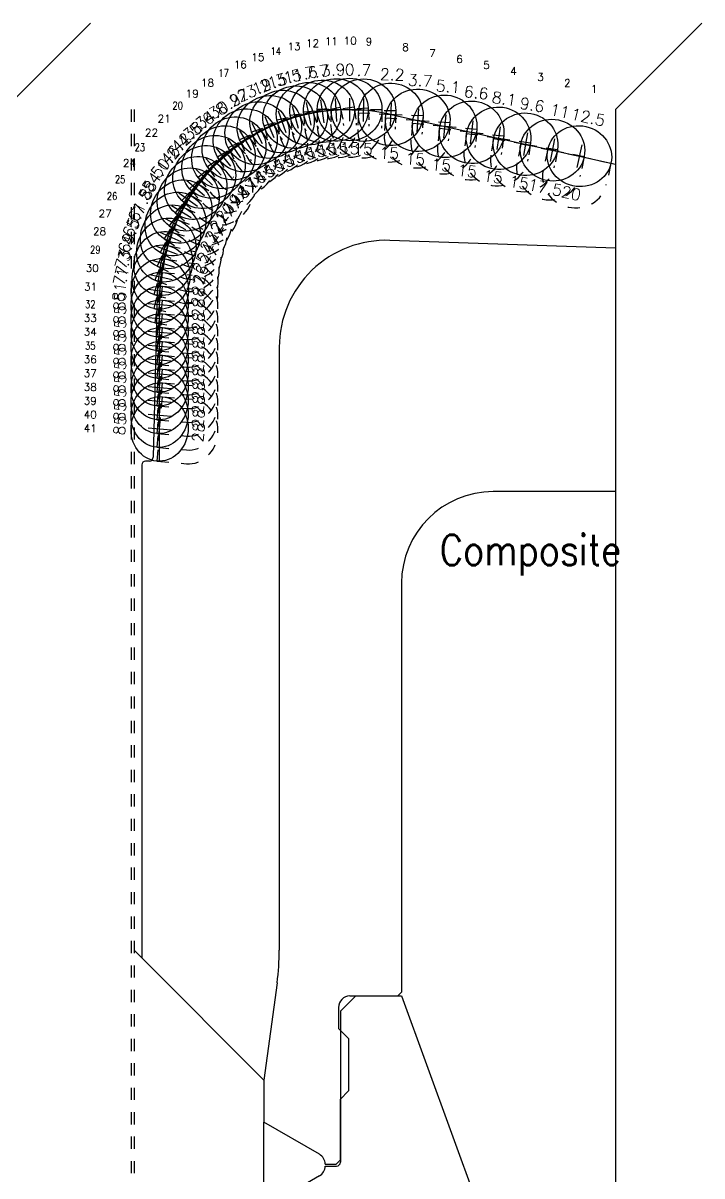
# Model space of a CAD drawing. Extents: x -25.3 to 36.7, y -3.6 to 16.
# Drawn here: x 31.14 to 36.7, y 5.8 to 15.23 of the extents above; entities that cross this region are included whole.
import ezdxf
from ezdxf.enums import TextEntityAlignment as Align

# ---------------------------------------------------------------- set-up
doc = ezdxf.new("R2010")
doc.units = 0
doc.header["$LTSCALE"] = 0.5
doc.header["$MEASUREMENT"] = 0
doc.linetypes.add('CENTER2', pattern=[1.125, 0.75, -0.125, 0.125, -0.125])
doc.linetypes.add('HIDDEN2', pattern=[0.1875, 0.125, -0.0625])
doc.layers.get('0').update_dxf_attribs({"linetype": 'CONTINUOUS'})
for name, color, linetype, true_color in [('Blade_1', 30, 'CONTINUOUS', 0xff7f00), ('Blade_2', 7, 'CONTINUOUS', 0xcccc00), ('Blade_3', 7, 'CONTINUOUS', 0x00cc00), ('Blade_4', 7, 'CONTINUOUS', 0x00cccc), ('Blade_5', 7, 'CONTINUOUS', 0x0066cc), ('Blade_6', 190, 'CONTINUOUS', 0x7f00ff)]:
    doc.layers.add(name, color=color, linetype=linetype, true_color=true_color)
doc.layers.add('CLine', color=5, linetype='CENTER2')
doc.layers.add('Text', color=3, linetype='CONTINUOUS')
doc.styles.add('RomanS', font='romans')

# ---------------------------------------------------------------- blocks, each defined once
blk = doc.blocks.new('CMark')
at = {"layer": 'CLine'}
for p, q in [((-0.09400000077063808, 0), (0.09400000077063453, 0)), ((0, 0.09400000077063808), (0, -0.09400000077063453))]:
    blk.add_line(p, q, dxfattribs=at)
blk = doc.blocks.new('1313@20')
for p, q in [((-0.1704805832052265, 1.188697754575482e-15), (-0.2645000000000036, 0)), ((0.1707499999999965, -6.242535149017196e-15), (0.2644999999999965, -7.42782663763279e-15))]:
    blk.add_line(p, q)
at = {"color": 8, "linetype": 'HIDDEN2', "ltscale": 0.5}
blk.add_line((-0.2644999999999965, 8.993014319519535e-29), (-0.2644999999999965, -0.1778504745293513), dxfattribs=at)
at = {"color": 8, "linetype": 'HIDDEN2', "ltscale": 0.5, "flags": 128}
blk.add_lwpolyline([(0.2644999999999965, -7.42782663763279e-15), (0.2644999999999965, -0.1778504745293522)], dxfattribs=at)
blk.add_ellipse((0, -3.713913318816395e-15), major_axis=(0.2644999999999965, -3.713913318816395e-15), ratio=0.9396926207859347)
at = {"color": 8, "linetype": 'HIDDEN2', "ltscale": 0.5}
blk.add_ellipse((0, -0.1778504745293517), major_axis=(0.2644999999999965, -3.713913318816395e-15), ratio=0.9396926207859347, start_param=3.141592653589793, end_param=6.283185307179586, dxfattribs=at)
blk.add_blockref('CMark', (0, -1.77635683940025e-15))
at = {"style": 'RomanS'}
blk.add_text('20', height=0.094, dxfattribs=at).set_placement((-3.53852319701827e-15, -0.3110486981978802), align=Align.MIDDLE_CENTER)
blk.add_attdef('ANG', text='', height=0.094, dxfattribs=at).set_placement((5.756464916443042e-15, 0.251140714835156), align=Align.BOTTOM_CENTER)
blk = doc.blocks.new('1313@15')
for p, q in [((-0.1704805832052265, 1.188697754575482e-15), (-0.2645000000000036, 0)), ((0.1707499999999965, -6.242535149017196e-15), (0.2644999999999965, -7.42782663763279e-15))]:
    blk.add_line(p, q)
at = {"color": 8, "linetype": 'HIDDEN2', "ltscale": 0.5}
blk.add_line((-0.2644999999999965, 8.993014319519535e-29), (-0.2644999999999965, -0.1345859034533108), dxfattribs=at)
at = {"color": 8, "linetype": 'HIDDEN2', "ltscale": 0.5, "flags": 128}
blk.add_lwpolyline([(0.2644999999999965, -7.42782663763279e-15), (0.2644999999999965, -0.1345859034533182)], dxfattribs=at)
blk.add_ellipse((0, -3.713913318816395e-15), major_axis=(0.2644999999999965, -3.713913318816395e-15), ratio=0.9659258262890952)
at = {"color": 8, "linetype": 'HIDDEN2', "ltscale": 0.5}
blk.add_ellipse((0, -0.1345859034533145), major_axis=(0.2644999999999965, -3.713913318816395e-15), ratio=0.9659258262890952, start_param=3.141592653589793, end_param=6.283185307179586, dxfattribs=at)
blk.add_blockref('CMark', (0, -1.77635683940025e-15))
at = {"style": 'RomanS'}
blk.add_text('15', height=0.094, dxfattribs=at).set_placement((-2.646286937976472e-12, -0.317987381053466), align=Align.MIDDLE_CENTER)
blk.add_attdef('ANG', text='', height=0.094, dxfattribs=at).set_placement((5.756464916443042e-15, 0.251140714835156), align=Align.BOTTOM_CENTER)
blk = doc.blocks.new('1313@17.5')
for p, q in [((-0.1704805832052265, 1.188697754575482e-15), (-0.2645000000000036, 0)), ((0.1707499999999965, -6.242535149017196e-15), (0.2644999999999965, -7.42782663763279e-15))]:
    blk.add_line(p, q)
at = {"color": 8, "linetype": 'HIDDEN2', "ltscale": 0.5}
blk.add_line((-0.2644999999999965, 8.993014319519535e-29), (-0.2644999999999965, -0.1778504745293513), dxfattribs=at)
at = {"color": 8, "linetype": 'HIDDEN2', "ltscale": 0.5, "flags": 128}
blk.add_lwpolyline([(0.2644999999999965, -7.42782663763279e-15), (0.2644999999999965, -0.1778504745293522)], dxfattribs=at)
blk.add_ellipse((0, -3.713913318816395e-15), major_axis=(0.2644999999999965, -3.713913318816395e-15), ratio=0.9537169507482222)
at = {"color": 8, "linetype": 'HIDDEN2', "ltscale": 0.5}
blk.add_ellipse((0, -0.1563670157422349), major_axis=(0.2644999999999965, -3.713913318816395e-15), ratio=0.9537169507482222, start_param=3.141592653589793, end_param=6.283185307179586, dxfattribs=at)
blk.add_blockref('CMark', (0, -1.77635683940025e-15))
at = {"style": 'RomanS'}
blk.add_text('17.5', height=0.094, dxfattribs=at).set_placement((-3.53852319701827e-15, -0.3110486981978802), align=Align.MIDDLE_CENTER)
blk.add_attdef('ANG', text='', height=0.094, dxfattribs=at).set_placement((5.756464916443042e-15, 0.251140714835156), align=Align.BOTTOM_CENTER)
blk = doc.blocks.new('1313@28')
for p, q in [((-0.1704805832052265, 1.188697754575482e-15), (-0.2645000000000036, 0)), ((0.1707499999999965, -6.242535149017196e-15), (0.2644999999999965, -7.42782663763279e-15))]:
    blk.add_line(p, q)
at = {"color": 8, "linetype": 'HIDDEN2', "ltscale": 0.5}
blk.add_line((-0.2644999999999965, 8.993014319519535e-29), (-0.2644999999999965, -0.24413), dxfattribs=at)
at = {"color": 8, "linetype": 'HIDDEN2', "ltscale": 0.5, "flags": 128}
blk.add_lwpolyline([(0.2644999999999965, -7.42782663763279e-15), (0.2644999999999965, -0.2441300000000075)], dxfattribs=at)
blk.add_ellipse((0, -3.713913318816395e-15), major_axis=(0.2644999999999965, -3.713913318816395e-15), ratio=0.882948960302469)
at = {"color": 8, "linetype": 'HIDDEN2', "ltscale": 0.5}
blk.add_ellipse((0, -0.2441300000000038), major_axis=(0.2644999999999965, -3.713913318816395e-15), ratio=0.882948960302469, start_param=3.141592653589793, end_param=6.283185307179586, dxfattribs=at)
blk.add_blockref('CMark', (0, -1.77635683940025e-15))
at = {"style": 'RomanS'}
blk.add_text('28', height=0.094, dxfattribs=at).set_placement((-2.646286937976472e-12, -0.317987381053466), align=Align.MIDDLE_CENTER)
blk.add_attdef('ANG', text='', height=0.094, dxfattribs=at).set_placement((5.756464916443042e-15, 0.251140714835156), align=Align.BOTTOM_CENTER)
blk = doc.blocks.new('1313@27')
for p, q in [((-0.1704805832052265, 1.188697754575482e-15), (-0.2645000000000036, 0)), ((0.1707499999999965, -6.242535149017196e-15), (0.2644999999999965, -7.42782663763279e-15))]:
    blk.add_line(p, q)
at = {"color": 8, "linetype": 'HIDDEN2', "ltscale": 0.5}
blk.add_line((-0.2644999999999965, 8.993014319519535e-29), (-0.2644999999999965, -0.23608), dxfattribs=at)
at = {"color": 8, "linetype": 'HIDDEN2', "ltscale": 0.5, "flags": 128}
blk.add_lwpolyline([(0.2644999999999965, -7.42782663763279e-15), (0.2644999999999965, -0.2360800000000075)], dxfattribs=at)
blk.add_ellipse((0, -3.713913318816395e-15), major_axis=(0.2644999999999965, -3.713913318816395e-15), ratio=0.89100189035918)
at = {"color": 8, "linetype": 'HIDDEN2', "ltscale": 0.5}
blk.add_ellipse((0, -0.2360800000000037), major_axis=(0.2644999999999965, -3.713913318816395e-15), ratio=0.89100189035918, start_param=3.141592653589793, end_param=6.283185307179586, dxfattribs=at)
blk.add_blockref('CMark', (0, -1.77635683940025e-15))
at = {"style": 'RomanS'}
blk.add_text('27', height=0.094, dxfattribs=at).set_placement((-2.646286937976472e-12, -0.317987381053466), align=Align.MIDDLE_CENTER)
blk.add_attdef('ANG', text='', height=0.094, dxfattribs=at).set_placement((5.756464916443042e-15, 0.251140714835156), align=Align.BOTTOM_CENTER)
blk = doc.blocks.new('1313@26')
for p, q in [((-0.1704805832052265, 1.188697754575482e-15), (-0.2645000000000036, 0)), ((0.1707499999999965, -6.242535149017196e-15), (0.2644999999999965, -7.42782663763279e-15))]:
    blk.add_line(p, q)
at = {"color": 8, "linetype": 'HIDDEN2', "ltscale": 0.5}
blk.add_line((-0.2644999999999965, 8.993014319519535e-29), (-0.2644999999999965, -0.22795), dxfattribs=at)
at = {"color": 8, "linetype": 'HIDDEN2', "ltscale": 0.5, "flags": 128}
blk.add_lwpolyline([(0.2644999999999965, -7.42782663763279e-15), (0.2644999999999965, -0.2279500000000075)], dxfattribs=at)
blk.add_ellipse((0, -3.713913318816395e-15), major_axis=(0.2644999999999965, -3.713913318816395e-15), ratio=0.8987901701323371)
at = {"color": 8, "linetype": 'HIDDEN2', "ltscale": 0.5}
blk.add_ellipse((0, -0.2279500000000037), major_axis=(0.2644999999999965, -3.713913318816395e-15), ratio=0.8987901701323371, start_param=3.141592653589793, end_param=6.283185307179586, dxfattribs=at)
blk.add_blockref('CMark', (0, -1.77635683940025e-15))
at = {"style": 'RomanS'}
blk.add_text('26', height=0.094, dxfattribs=at).set_placement((-2.646286937976472e-12, -0.317987381053466), align=Align.MIDDLE_CENTER)
blk.add_attdef('ANG', text='', height=0.094, dxfattribs=at).set_placement((5.756464916443042e-15, 0.251140714835156), align=Align.BOTTOM_CENTER)
blk = doc.blocks.new('1313@25')
for p, q in [((-0.1704805832052265, 1.188697754575482e-15), (-0.2645000000000036, 0)), ((0.1707499999999965, -6.242535149017196e-15), (0.2644999999999965, -7.42782663763279e-15))]:
    blk.add_line(p, q)
at = {"color": 8, "linetype": 'HIDDEN2', "ltscale": 0.5}
blk.add_line((-0.2644999999999965, 8.993014319519535e-29), (-0.2644999999999965, -0.219761496105167), dxfattribs=at)
at = {"color": 8, "linetype": 'HIDDEN2', "ltscale": 0.5, "flags": 128}
blk.add_lwpolyline([(0.2644999999999965, -7.42782663763279e-15), (0.2644999999999965, -0.2197614961051684)], dxfattribs=at)
blk.add_ellipse((0, -3.713913318816395e-15), major_axis=(0.2644999999999965, -3.713913318816395e-15), ratio=0.9063077870366758)
at = {"color": 8, "linetype": 'HIDDEN2', "ltscale": 0.5}
blk.add_ellipse((0, -0.2197614961051677), major_axis=(0.2644999999999965, -3.713913318816395e-15), ratio=0.9063077870366758, start_param=3.141592653589793, end_param=6.283185307179586, dxfattribs=at)
blk.add_blockref('CMark', (0, -1.77635683940025e-15))
at = {"style": 'RomanS'}
blk.add_text('25', height=0.094, dxfattribs=at).set_placement((-3.414534818310426e-15, -0.3022184096712013), align=Align.MIDDLE_CENTER)
blk.add_attdef('ANG', text='', height=0.094, dxfattribs=at).set_placement((5.756464916443042e-15, 0.251140714835156), align=Align.BOTTOM_CENTER)
blk = doc.blocks.new('1313@24')
for p, q in [((-0.1704805832052265, 1.188697754575482e-15), (-0.2645000000000036, 0)), ((0.1707499999999965, -6.242535149017196e-15), (0.2644999999999965, -7.42782663763279e-15))]:
    blk.add_line(p, q)
at = {"color": 8, "linetype": 'HIDDEN2', "ltscale": 0.5}
blk.add_line((-0.2644999999999965, 8.993014319519535e-29), (-0.2644999999999965, -0.2115), dxfattribs=at)
at = {"color": 8, "linetype": 'HIDDEN2', "ltscale": 0.5, "flags": 128}
blk.add_lwpolyline([(0.2644999999999965, -7.42782663763279e-15), (0.2644999999999965, -0.2115000000000075)], dxfattribs=at)
blk.add_ellipse((0, -3.713913318816395e-15), major_axis=(0.2644999999999965, -3.713913318816395e-15), ratio=0.9135349716446246)
at = {"color": 8, "linetype": 'HIDDEN2', "ltscale": 0.5}
blk.add_ellipse((0, -0.2115000000000037), major_axis=(0.2644999999999965, -3.713913318816395e-15), ratio=0.9135349716446246, start_param=3.141592653589793, end_param=6.283185307179586, dxfattribs=at)
blk.add_blockref('CMark', (0, -1.77635683940025e-15))
at = {"style": 'RomanS'}
blk.add_text('24', height=0.094, dxfattribs=at).set_placement((-2.646286937976472e-12, -0.317987381053466), align=Align.MIDDLE_CENTER)
blk.add_attdef('ANG', text='', height=0.094, dxfattribs=at).set_placement((5.756464916443042e-15, 0.251140714835156), align=Align.BOTTOM_CENTER)
blk = doc.blocks.new('1313@23')
for p, q in [((-0.1704805832052265, 1.188697754575482e-15), (-0.2645000000000036, 0)), ((0.1707499999999965, -6.242535149017196e-15), (0.2644999999999965, -7.42782663763279e-15))]:
    blk.add_line(p, q)
at = {"color": 8, "linetype": 'HIDDEN2', "ltscale": 0.5}
blk.add_line((-0.2644999999999965, 8.993014319519535e-29), (-0.2644999999999965, -0.1989953848298591), dxfattribs=at)
at = {"color": 8, "linetype": 'HIDDEN2', "ltscale": 0.5, "flags": 128}
blk.add_lwpolyline([(0.2644999999999965, -7.42782663763279e-15), (0.2644999999999965, -0.1989953848298602)], dxfattribs=at)
blk.add_ellipse((0, -3.713913318816395e-15), major_axis=(0.2644999999999965, -3.713913318816395e-15), ratio=0.9205048534524441)
at = {"color": 8, "linetype": 'HIDDEN2', "ltscale": 0.5}
blk.add_ellipse((0, -0.1989953848298597), major_axis=(0.2644999999999965, -3.713913318816395e-15), ratio=0.9238795325112817, start_param=3.141592653589793, end_param=6.283185307179586, dxfattribs=at)
blk.add_blockref('CMark', (0, -1.77635683940025e-15))
at = {"style": 'RomanS'}
blk.add_text('23', height=0.094, dxfattribs=at).set_placement((-3.53852319701827e-15, -0.3110486981978802), align=Align.MIDDLE_CENTER)
blk.add_attdef('ANG', text='', height=0.094, dxfattribs=at).set_placement((5.756464916443042e-15, 0.251140714835156), align=Align.BOTTOM_CENTER)
blk = doc.blocks.new('1313@22')
for p, q in [((-0.1704805832052265, 1.188697754575482e-15), (-0.2645000000000036, 0)), ((0.1707499999999965, -6.242535149017196e-15), (0.2644999999999965, -7.42782663763279e-15))]:
    blk.add_line(p, q)
at = {"color": 8, "linetype": 'HIDDEN2', "ltscale": 0.5}
blk.add_line((-0.2644999999999965, 8.993014319519535e-29), (-0.2644999999999965, -0.1947954286), dxfattribs=at)
at = {"color": 8, "linetype": 'HIDDEN2', "ltscale": 0.5, "flags": 128}
blk.add_lwpolyline([(0.2644999999999965, -7.42782663763279e-15), (0.2644999999999965, -0.1947954286000074)], dxfattribs=at)
blk.add_ellipse((0, -3.713913318816395e-15), major_axis=(0.2644999999999965, -3.713913318816395e-15), ratio=0.9271838544423562)
at = {"color": 8, "linetype": 'HIDDEN2', "ltscale": 0.5}
blk.add_ellipse((0, -0.1947954286000037), major_axis=(0.2644999999999965, -3.713913318816395e-15), ratio=0.9271838544423562, start_param=3.141592653589793, end_param=6.283185307179586, dxfattribs=at)
blk.add_blockref('CMark', (0, -1.77635683940025e-15))
at = {"style": 'RomanS'}
blk.add_text('22', height=0.094, dxfattribs=at).set_placement((-2.646286937976472e-12, -0.317987381053466), align=Align.MIDDLE_CENTER)
blk.add_attdef('ANG', text='', height=0.094, dxfattribs=at).set_placement((5.756464916443042e-15, 0.251140714835156), align=Align.BOTTOM_CENTER)
blk = doc.blocks.new('1313@21')
for p, q in [((-0.1704805832052265, 1.188697754575482e-15), (-0.2645000000000036, 0)), ((0.1707499999999965, -6.242535149017196e-15), (0.2644999999999965, -7.42782663763279e-15))]:
    blk.add_line(p, q)
at = {"color": 8, "linetype": 'HIDDEN2', "ltscale": 0.5}
blk.add_line((-0.2644999999999965, 8.993014319519535e-29), (-0.2644999999999965, -0.1989953848298591), dxfattribs=at)
at = {"color": 8, "linetype": 'HIDDEN2', "ltscale": 0.5, "flags": 128}
blk.add_lwpolyline([(0.2644999999999965, -7.42782663763279e-15), (0.2644999999999965, -0.1989953848298602)], dxfattribs=at)
blk.add_ellipse((0, -3.713913318816395e-15), major_axis=(0.2644999999999965, -3.713913318816395e-15), ratio=0.9335804264972212)
at = {"color": 8, "linetype": 'HIDDEN2', "ltscale": 0.5}
blk.add_ellipse((0, -0.1989953848298597), major_axis=(0.2644999999999965, -3.713913318816395e-15), ratio=0.9238795325112817, start_param=3.141592653589793, end_param=6.283185307179586, dxfattribs=at)
blk.add_blockref('CMark', (0, -1.77635683940025e-15))
at = {"style": 'RomanS'}
blk.add_text('21', height=0.094, dxfattribs=at).set_placement((-3.53852319701827e-15, -0.3110486981978802), align=Align.MIDDLE_CENTER)
blk.add_attdef('ANG', text='', height=0.094, dxfattribs=at).set_placement((5.756464916443042e-15, 0.251140714835156), align=Align.BOTTOM_CENTER)
blk = doc.blocks.new('1313@19')
for p, q in [((-0.1704805832052265, 1.188697754575482e-15), (-0.2645000000000036, 0)), ((0.1707499999999965, -6.242535149017196e-15), (0.2644999999999965, -7.42782663763279e-15))]:
    blk.add_line(p, q)
at = {"color": 8, "linetype": 'HIDDEN2', "ltscale": 0.5}
blk.add_line((-0.2644999999999965, 8.993014319519535e-29), (-0.2644999999999965, -0.1989953848298591), dxfattribs=at)
at = {"color": 8, "linetype": 'HIDDEN2', "ltscale": 0.5, "flags": 128}
blk.add_lwpolyline([(0.2644999999999965, -7.42782663763279e-15), (0.2644999999999965, -0.1989953848298602)], dxfattribs=at)
blk.add_ellipse((0, -3.713913318816395e-15), major_axis=(0.2644999999999965, -3.713913318816395e-15), ratio=0.9455185952201995)
at = {"color": 8, "linetype": 'HIDDEN2', "ltscale": 0.5}
blk.add_ellipse((0, -0.1989953848298597), major_axis=(0.2644999999999965, -3.713913318816395e-15), ratio=0.9238795325112817, start_param=3.141592653589793, end_param=6.283185307179586, dxfattribs=at)
blk.add_blockref('CMark', (0, -1.77635683940025e-15))
at = {"style": 'RomanS'}
blk.add_text('19', height=0.094, dxfattribs=at).set_placement((-3.53852319701827e-15, -0.3110486981978802), align=Align.MIDDLE_CENTER)
blk.add_attdef('ANG', text='', height=0.094, dxfattribs=at).set_placement((5.756464916443042e-15, 0.251140714835156), align=Align.BOTTOM_CENTER)
blk = doc.blocks.new('1313@18')
for p, q in [((-0.1704805832052265, 1.188697754575482e-15), (-0.2645000000000036, 0)), ((0.1707499999999965, -6.242535149017196e-15), (0.2644999999999965, -7.42782663763279e-15))]:
    blk.add_line(p, q)
at = {"color": 8, "linetype": 'HIDDEN2', "ltscale": 0.5}
blk.add_line((-0.2644999999999965, 8.993014319519535e-29), (-0.2644999999999965, -0.1606888371), dxfattribs=at)
at = {"color": 8, "linetype": 'HIDDEN2', "ltscale": 0.5, "flags": 128}
blk.add_lwpolyline([(0.2644999999999965, -7.42782663763279e-15), (0.2644999999999965, -0.1606888371000074)], dxfattribs=at)
blk.add_ellipse((0, -3.713913318816395e-15), major_axis=(0.2644999999999965, -3.713913318816395e-15), ratio=0.9510565164461372)
at = {"color": 8, "linetype": 'HIDDEN2', "ltscale": 0.5}
blk.add_ellipse((0, -0.1606888371000037), major_axis=(0.2644999999999965, -3.713913318816395e-15), ratio=0.9510565164461372, start_param=3.141592653589793, end_param=6.283185307179586, dxfattribs=at)
blk.add_blockref('CMark', (0, -1.77635683940025e-15))
at = {"style": 'RomanS'}
blk.add_text('18', height=0.094, dxfattribs=at).set_placement((-2.646286937976472e-12, -0.317987381053466), align=Align.MIDDLE_CENTER)
blk.add_attdef('ANG', text='', height=0.094, dxfattribs=at).set_placement((5.756464916443042e-15, 0.251140714835156), align=Align.BOTTOM_CENTER)
blk = doc.blocks.new('1313@17')
for p, q in [((-0.1704805832052265, 1.188697754575482e-15), (-0.2645000000000036, 0)), ((0.1707499999999965, -6.242535149017196e-15), (0.2644999999999965, -7.42782663763279e-15))]:
    blk.add_line(p, q)
at = {"color": 8, "linetype": 'HIDDEN2', "ltscale": 0.5}
blk.add_line((-0.2644999999999965, 8.993014319519535e-29), (-0.2644999999999965, -0.1519953848298591), dxfattribs=at)
at = {"color": 8, "linetype": 'HIDDEN2', "ltscale": 0.5, "flags": 128}
blk.add_lwpolyline([(0.2644999999999965, -7.42782663763279e-15), (0.2644999999999965, -0.1519953848298602)], dxfattribs=at)
blk.add_ellipse((0, -3.713913318816395e-15), major_axis=(0.2644999999999965, -3.713913318816395e-15), ratio=0.956304755963062)
at = {"color": 8, "linetype": 'HIDDEN2', "ltscale": 0.5}
blk.add_ellipse((0, -0.1519953848298597), major_axis=(0.2644999999999965, -3.713913318816395e-15), ratio=0.9238795325112817, start_param=3.141592653589793, end_param=6.283185307179586, dxfattribs=at)
blk.add_blockref('CMark', (0, -1.77635683940025e-15))
at = {"style": 'RomanS'}
blk.add_text('17', height=0.094, dxfattribs=at).set_placement((-3.53852319701827e-15, -0.3110486981978802), align=Align.MIDDLE_CENTER)
blk.add_attdef('ANG', text='', height=0.094, dxfattribs=at).set_placement((5.756464916443042e-15, 0.251140714835156), align=Align.BOTTOM_CENTER)
blk = doc.blocks.new('1313@16')
for p, q in [((-0.1704805832052265, 1.188697754575482e-15), (-0.2645000000000036, 0)), ((0.1707499999999965, -6.242535149017196e-15), (0.2644999999999965, -7.42782663763279e-15))]:
    blk.add_line(p, q)
at = {"color": 8, "linetype": 'HIDDEN2', "ltscale": 0.5}
blk.add_line((-0.2644999999999965, 8.993014319519535e-29), (-0.2644999999999965, -0.1433314254), dxfattribs=at)
at = {"color": 8, "linetype": 'HIDDEN2', "ltscale": 0.5, "flags": 128}
blk.add_lwpolyline([(0.2644999999999965, -7.42782663763279e-15), (0.2644999999999965, -0.1433314254000074)], dxfattribs=at)
blk.add_ellipse((0, -3.713913318816395e-15), major_axis=(0.2644999999999965, -3.713913318816395e-15), ratio=0.9612616960302585)
at = {"color": 8, "linetype": 'HIDDEN2', "ltscale": 0.5}
blk.add_ellipse((0, -0.1433314254000037), major_axis=(0.2644999999999965, -3.713913318816395e-15), ratio=0.9612616960302585, start_param=3.141592653589793, end_param=6.283185307179586, dxfattribs=at)
blk.add_blockref('CMark', (0, -1.77635683940025e-15))
at = {"style": 'RomanS'}
blk.add_text('16', height=0.094, dxfattribs=at).set_placement((-2.646286937976472e-12, -0.317987381053466), align=Align.MIDDLE_CENTER)
blk.add_attdef('ANG', text='', height=0.094, dxfattribs=at).set_placement((5.756464916443042e-15, 0.251140714835156), align=Align.BOTTOM_CENTER)

msp = doc.modelspace()

# ---------------------------------------------------------------- linework, layer by layer
for p, q in [((30.98884066110594, 14.52315411265265), (31.69594744229249, 15.2302608938392)), ((35.98884066110594, 14.52315411265265), (36.69594744229249, 15.2302608938392)), ((35.98884066110594, 14.52315411265265), (35.98884066110594, -1.726845887347352)), ((34.13952755788422, 14.48611662377754), (35.98884066110594, 14.07613377923764)), ((35.98884066110594, 13.38863377923764), (34.14437772072058, 13.4530438444149)), ((32.2392712445603, 12.99733364226764), (32.20830722820001, 11.67867052206035)), ((33.23884066110588, 12.57857687077319), (33.2388406611059, 7.648154112652651)), ((32.1138406611059, 11.61690411265265), (32.11384066110595, 7.585654112652641)), ((32.17737045055006, 11.64815411265265), (32.1450906611059, 11.64815411265265)), ((35.98884066110594, 11.39815411265265), (34.98884066110594, 11.39815411265265)), ((34.23884066110594, 10.64815411265265), (34.23884066110594, 7.304404112652652)), ((32.11384066110595, 7.585654112652651), (33.11384066110594, 6.58565411265266)), ((33.22095832946135, 7.381302939162344), (33.11384066110594, 6.585654112652658)), ((33.86384066110594, 7.273154112652652), (33.73884066110594, 7.148154112652652)), ((33.81696566110594, 7.273154112652653), (34.23884066110595, 7.273154112652652)), ((34.20759066110594, 7.273154112652652), (34.23884066110594, 7.304404112652652)), ((34.23884066110594, 7.273154112652652), (34.86384066110594, 5.555980725493505)), ((33.72321566110594, 7.179404112652652), (33.72321566110594, 7.007529112652651)), ((33.73884066110594, 7.148154112652652), (33.73884066110594, 5.913779112652653)), ((33.72321566110594, 7.007529112652651), (33.80649066110594, 6.924254112652652)), ((33.80649066110594, 6.924254112652652), (33.80649066110594, 6.497054112652656)), ((33.11384066110594, 6.585654112652657), (33.11384066110594, 6.240955834984037)), ((33.73634066110594, 6.426904112652649), (33.80649066110594, 6.497054112652655)), ((33.73634066110594, 6.426904112652651), (33.73634066110594, 5.929404112652651)), ((33.56696566110602, 5.979343994257442), (33.11384066110598, 6.240955834984015)), ((33.11384066110594, 5.539727390321286), (33.11384066110598, 6.240955834984015)), ((33.61384066110602, 5.898154112652649), (33.70509066110594, 5.898154112652651)), ((33.61384066110598, 5.882529112652652), (33.70759066110594, 5.882529112652654)), ((33.70509066110594, 5.898154112652651), (33.73634066110594, 5.929404112652652)), ((33.56696566110598, 5.80133923104786), (33.11384066110594, 5.539727390321286))]:
    msp.add_line(p, q)
at = {"color": 5, "linetype": 'HIDDEN2'}
msp.add_line((32.02634066110596, 14.52315411265263), (32.02634066110596, 2.398154112652656), dxfattribs=at)
at = {"color": 1, "linetype": 'HIDDEN2'}
msp.add_line((32.05134066110595, 14.52315411265266), (32.05134066110595, 2.398154112652656), dxfattribs=at)
at = {"color": 1}
msp.add_line((32.26013128261673, 11.64815411265265), (32.26013128261673, 12.96065411265264), dxfattribs=at)
at = {"color": 252}
msp.add_line((32.05134066110595, 7.648154112652649), (32.11384066110595, 7.585654112652646), dxfattribs=at)
for centre, radius, start, end in [((33.80134066110594, 12.96065411265265), 1.5625, 77.49999999999979, 178.6548638019363), ((34.11384066110589, 12.57857687077319), 0.875, 88.00000000000003, 180), ((32.1450906611059, 11.61690411265265), 0.03125, 90, 180), ((32.17706583986909, 11.67940411265265), 0.03125, 270.0000000000032, 358.6548638019378), ((34.98884066110594, 10.64815411265265), 0.75, 90, 180), ((31.2388406611059, 7.648154112652645), 2, 352.3324109545266, 1.017777498068325e-13), ((33.81696566110594, 7.179404112652652), 0.09375, 90, 180), ((33.52009066110602, 5.898154112652649), 0.09375, 0, 60.00000000000048), ((33.52009066110598, 5.882529112652652), 0.09375, 299.9999999999995, 0), ((33.70759066110594, 5.913779112652653), 0.03125, 270, 0)]:
    msp.add_arc(centre, radius, start, end)
at = {"color": 1}
msp.add_ellipse((33.80134066110594, 12.96065411265264), major_axis=(0, 1.562499999999996), ratio=0.9863740022330943, start_param=6.283185307179586, end_param=7.853981633974483, dxfattribs=at)

# ---------------------------------------------------------------- block references
at = {"layer": 'Blade_1'}
for name, p, rotation, values in [('1313@15', (33.7017696681263, 14.51988984089678), 3.9, {'ANG': '3.9'}), ('1313@15', (34.37106078292661, 14.43478694356113), 356.3, {'ANG': '3.7'}), ('1313@15', (33.0573950107736, 14.32906720395341), 27, {'ANG': '27'}), ('1313@15', (35.03244030924992, 14.28816263259393), 351.9, {'ANG': '8.1'}), ('1313@20', (35.69381983557324, 14.14153832162675), 347.5, {'ANG': '12.5'}), ('1313@20', (32.55606663251981, 13.88128392899019), 50.2, {'ANG': '50.2'}), ('1313@26', (32.28946331066161, 13.26404253209681), 73.4, {'ANG': '73.4'}), ('1313@28', (32.26013128261673, 12.58843017090896), 85, {'ANG': '85'}), ('1313@28', (32.26013128261673, 11.91099417090892), 85, {'ANG': '85'})]:
    msp.add_blockref(name, p, dxfattribs=dict(at, rotation=rotation)).add_auto_attribs(values)
at = {"layer": 'Blade_2'}
msp.add_blockref('1313@15', (33.81463009138572, 14.52309759676425), dxfattribs=at).add_auto_attribs({'ANG': '0'})
for name, p, rotation, values in [('1313@15', (33.15791777501035, 14.38047672356029), 23.2, {'ANG': '23.2'}), ('1313@19', (32.62526826823971, 13.97049658756372), 46.4, {'ANG': '46.4'}), ('1313@25', (32.3150414295206, 13.3740130948472), 69.5, {'ANG': '69.5'}), ('1313@28', (32.26013128261673, 12.70133617090897), 85, {'ANG': '85'}), ('1313@28', (32.26013128261673, 12.02390017090892), 85, {'ANG': '85'})]:
    msp.add_blockref(name, p, dxfattribs=dict(at, rotation=rotation)).add_auto_attribs(values)
at = {"layer": 'Blade_3'}
for name, p, rotation, values in [('1313@15', (33.26195522346854, 14.4243398533427), 19.3, {'ANG': '19.3'}), ('1313@15', (33.92742359876564, 14.5180587944329), 359.3, {'ANG': '.7'}), ('1313@15', (34.59152062503438, 14.38591217323873), 354.9, {'ANG': '5.1'}), ('1313@15', (35.25290015135769, 14.23928786227153), 350.4, {'ANG': '9.6'}), ('1313@18', (32.70075185098803, 14.05446082740117), 42.5, {'ANG': '42.5'}), ('1313@24', (32.34840992517098, 13.48187554583942), 65.70000000000002, {'ANG': '65.7'}), ('1313@28', (32.26013128261673, 12.81424217090898), 85, {'ANG': '85'}), ('1313@28', (32.26013128261673, 12.13680617090893), 85, {'ANG': '85'})]:
    msp.add_blockref(name, p, dxfattribs=dict(at, rotation=rotation)).add_auto_attribs(values)
at = {"layer": 'Blade_4'}
for name, p, rotation, values in [('1313@15', (33.36894749938831, 14.46040115849792), 15.5, {'ANG': '15.5'}), ('1313@17', (32.78213748203017, 14.13271773697319), 38.60000000000001, {'ANG': '38.6'}), ('1313@23', (32.38941093833951, 13.58707384314179), 61.8, {'ANG': '61.8'}), ('1313@28', (32.26013128261673, 12.92714817090899), 85, {'ANG': '85'}), ('1313@28', (32.26013128261673, 12.24971217090894), 85, {'ANG': '85'})]:
    msp.add_blockref(name, p, dxfattribs=dict(at, rotation=rotation)).add_auto_attribs(values)
at = {"layer": 'Blade_5'}
for name, p, rotation, values in [('1313@15', (33.47831422741299, 14.48844903965102), 11.6, {'ANG': '11.6'}), ('1313@15', (34.15060094081884, 14.48366171388353), 357.8, {'ANG': '2.2'}), ('1313@15', (34.81198046714215, 14.33703740291633), 353.4, {'ANG': '6.6'}), ('1313@16', (32.86901050467306, 14.20483460589416), 34.8, {'ANG': '34.8'}), ('1313@17.5', (35.47335999346546, 14.19041309194914), 349, {'ANG': '11'}), ('1313@22', (32.4378489882391, 13.68906168632875), 58, {'ANG': '58'}), ('1313@28', (32.26212159758372, 13.04003662683932), 81.1, {'ANG': '81.1'}), ('1313@28', (32.26013128261673, 12.36261817090895), 85, {'ANG': '85'})]:
    msp.add_blockref(name, p, dxfattribs=dict(at, rotation=rotation)).add_auto_attribs(values)
at = {"layer": 'Blade_6'}
for name, p, rotation, values in [('1313@15', (33.58945824927556, 14.50831789068294), 7.699999999999999, {'ANG': '7.7'}), ('1313@15', (32.96092289255769, 14.27040805928305), 30.9, {'ANG': '30.9'}), ('1313@21', (32.49349103252669, 13.78730489343997), 54.1, {'ANG': '54.1'}), ('1313@27', (32.27179581184841, 13.15252740163602), 77.3, {'ANG': '77.3'}), ('1313@28', (32.26013128261672, 12.47552417090895), 85, {'ANG': '85'})]:
    msp.add_blockref(name, p, dxfattribs=dict(at, rotation=rotation)).add_auto_attribs(values)

# ---------------------------------------------------------------- texts
at = {"layer": 'Blade_1', "style": 'RomanS'}
for s, p in [('7', (34.4928080657668, 14.98395344756609)), ('4', (35.15418759209011, 14.8373291365989)), ('1', (35.81556711841342, 14.69070482563171))]:
    msp.add_text(s, height=0.0625, dxfattribs=at).set_placement(p, align=Align.MIDDLE_CENTER)
at = {"layer": 'Blade_1', "style": 'RomanS', "width": 0.8}
for s, p in [('17', (32.7833951953073, 14.82108816910108)), ('23', (32.09837855982752, 14.21319689921264)), ('29', (31.73412817224491, 13.37747068756481)), ('35', (31.69312219021422, 12.59196101123042))]:
    msp.add_text(s, height=0.0625, dxfattribs=at).set_placement(p, align=Align.MIDDLE_CENTER)
at = {"layer": 'Blade_1', "char_height": 0.0625, "width": 0.003763248463968694, "attachment_point": 5, "style": 'RomanS'}
for s, insert in [('11', (33.66492141130097, 15.08117437056604)), ('41', (31.69312219021422, 11.91526038558497))]:
    msp.add_mtext(s, dxfattribs=dict(at, insert=insert))
at = {"layer": 'Blade_2', "char_height": 0.0625, "width": 0.003763248463968694, "attachment_point": 5, "style": 'RomanS'}
for s, insert in [('10', (33.81941428628644, 15.08557725104443)), ('16', (32.92051851372267, 14.89108749237125)), ('22', (32.19344075705176, 14.33505518717243)), ('28', (31.76955412852077, 13.5267933578831)), ('34', (31.69312219021422, 12.70486701123042)), ('40', (31.69312219021422, 12.02779869840769))]:
    msp.add_mtext(s, dxfattribs=dict(at, insert=insert))
at = {"layer": 'Blade_3', "char_height": 0.0625, "width": 0.003763248463968694, "attachment_point": 5, "style": 'RomanS'}
for s, insert in [('9', (33.97281345632314, 15.0787244798738)), ('15', (33.06315234262874, 14.95110723811225)), ('6', (34.71326790787457, 14.9350786772437)), ('3', (35.37464743419788, 14.7884543662765)), ('21', (32.29724628410695, 14.44949554440797)), ('27', (31.81541237662586, 13.67267395544366)), ('33', (31.69312219021422, 12.81777301123042)), ('39', (31.69312219021422, 12.14033701123042))]:
    msp.add_mtext(s, dxfattribs=dict(at, insert=insert))
at = {"layer": 'Blade_4', "style": 'RomanS', "width": 0.8}
for s, p in [('14', (33.21011992676407, 15.00037197363711)), ('20', (32.40864632785271, 14.55553581028336)), ('26', (31.8713984737354, 13.81469449856905)), ('32', (31.69312219021422, 12.93067901123042))]:
    msp.add_text(s, height=0.0625, dxfattribs=at).set_placement(p, align=Align.MIDDLE_CENTER)
at = {"layer": 'Blade_4', "insert": (31.69312219021422, 12.25324301123042), "char_height": 0.0625, "width": 0.003763248463968694, "attachment_point": 5, "style": 'RomanS'}
msp.add_mtext('38', dxfattribs=at)
at = {"layer": 'Blade_5', "style": 'RomanS', "width": 0.8}
msp.add_text('25', height=0.0625, dxfattribs=at).set_placement((31.93729963516051, 13.95243725164042), align=Align.MIDDLE_CENTER)
at = {"layer": 'Blade_5', "char_height": 0.0625, "width": 0.003763248463968694, "attachment_point": 5, "style": 'RomanS'}
for s, insert in [('13', (33.35967011387297, 15.03844342823942)), ('8', (34.27234822365902, 15.03282821788849)), ('5', (34.93372774998234, 14.8862039069213)), ('2', (35.59510727630565, 14.7395795959541)), ('19', (32.52709369562776, 14.65297728583596)), ('31', (31.69607810770236, 13.07310432373512)), ('37', (31.69312219021422, 12.36614901123042))]:
    msp.add_mtext(s, dxfattribs=dict(at, insert=insert))
at = {"layer": 'Blade_6', "char_height": 0.0625, "width": 0.003763248463968694, "attachment_point": 5, "style": 'RomanS'}
for s, insert in [('12', (33.51144296125326, 15.06540580727602)), ('18', (32.65213751998049, 14.74159182620624)), ('24', (32.01298360056919, 14.08544700650529)), ('30', (31.70957360894029, 13.22560474778919)), ('36', (31.69312219021422, 12.47905501123042))]:
    msp.add_mtext(s, dxfattribs=dict(at, insert=insert))
at = {"layer": 'Text', "style": 'RomanS', "width": 0.85}
msp.add_text('Composite', height=0.25, dxfattribs=at).set_placement((34.55097545660912, 10.79571440961819))

doc.saveas('drawing.dxf')
